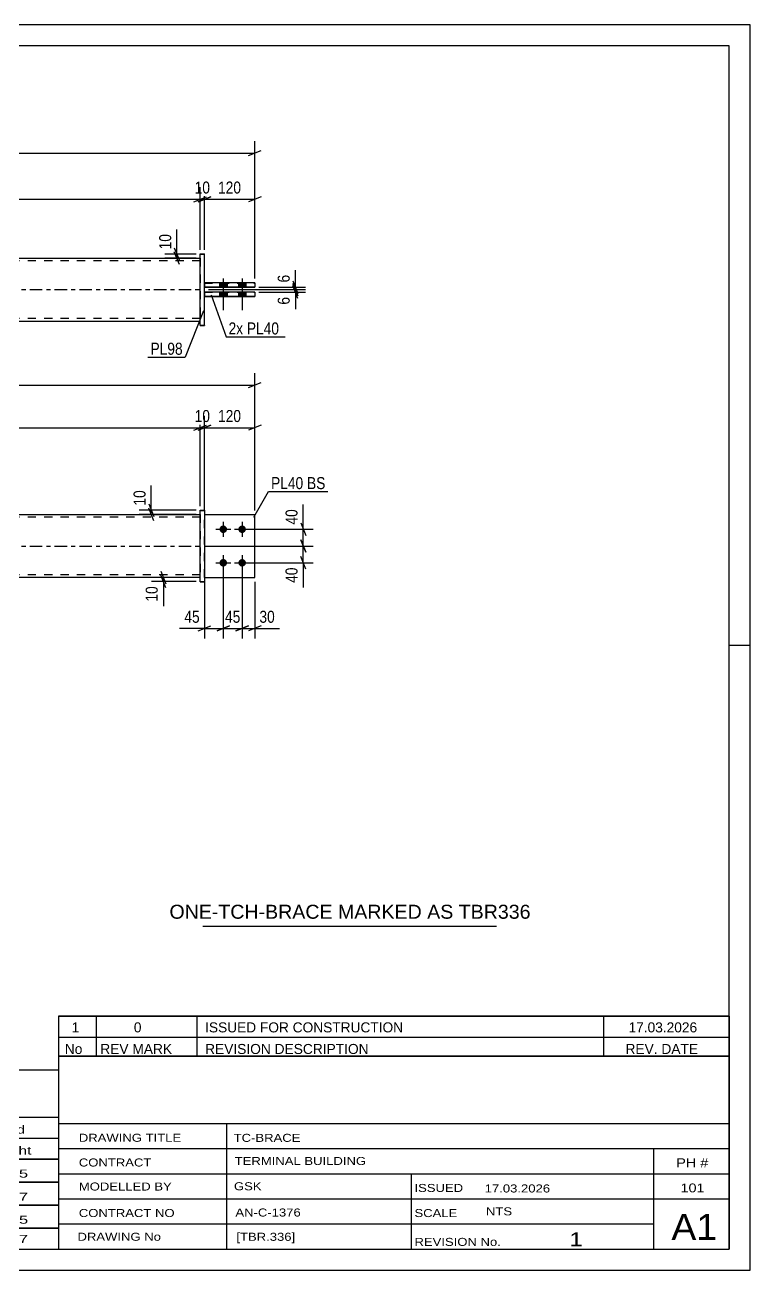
# Model space of a CAD drawing. Header units: millimetres. Extents: x 0 to 420, y 0 to 297.
# Drawn here: x 247 to 420, y 0 to 297 of the extents above; entities that cross this region are included whole.
import ezdxf

# ---------------------------------------------------------------- set-up
doc = ezdxf.new("R2010")
doc.units = ezdxf.units.MM
doc.linetypes.add('DXK_LINE_DOT2', pattern=[3.9198, 1.9599, -1.9599])
doc.linetypes.add('DXK_LINE_DOT3', pattern=[5.9187, 2.979, -0.9799, 0.9799, -0.9799])
doc.styles.add('Arial', font='ARIAL.TTF', dxfattribs={"height": 0.2})
doc.styles.add('Arial Narrow', font='ARIALN.TTF', dxfattribs={"height": 0.2})

# ---------------------------------------------------------------- blocks, each defined once
blk = doc.blocks.new('Unknown-581591134-1127')
at = {"color": 5, "linetype": 'Continuous'}
for p, q in [((420, 297), (0, 297)), ((420, 0), (420, 297)), ((415, 292), (5, 292)), ((415, 5), (415, 292)), ((420, 149), (415, 149)), ((5, 5), (415, 5)), ((0, 0), (420, 0))]:
    blk.add_line(p, q, dxfattribs=at)
blk = doc.blocks.new('Part-581591134-1367 - 1364')
at = {"color": 2, "linetype": 'Continuous'}
for p, q in [((288.84, 181.23), (289.84, 181.23)), ((288.84, 164.23), (288.84, 181.23)), ((289.84, 181.23), (289.84, 164.17)), ((288.84, 164.23), (288.84, 164.17)), ((288.84, 164.17), (288.84, 164.23)), ((288.84, 164.23), (289.84, 164.23)), ((288.84, 164.17), (289.84, 164.17))]:
    blk.add_line(p, q, dxfattribs=at)
at = {"color": 7, "linetype": 'DXK_LINE_DOT2'}
blk.add_line((288.84, 181.17), (289.84, 181.17), dxfattribs=at)
blk = doc.blocks.new('Bolt-581591134-1379 - 1364')
at = {"linetype": 'Continuous'}
for points in [[(294.34, 177.6), (294.52, 177.58), (294.7, 177.53), (294.86, 177.43), (295, 177.31), (295.12, 177.15), (295.19, 176.98), (295.23, 176.8), (295.23, 176.61), (295.19, 176.43), (295.12, 176.25), (295, 176.1), (294.86, 175.98), (294.7, 175.88), (294.52, 175.82), (294.34, 175.8), (294.15, 175.82), (293.97, 175.88), (293.81, 175.98), (293.67, 176.1), (293.56, 176.25), (293.48, 176.43), (293.44, 176.61), (293.44, 176.8), (293.48, 176.98), (293.56, 177.15), (293.67, 177.31), (293.81, 177.43), (293.97, 177.53), (294.15, 177.58)], [(298.84, 177.6), (299.02, 177.58), (299.2, 177.53), (299.36, 177.43), (299.5, 177.31), (299.62, 177.15), (299.69, 176.98), (299.73, 176.8), (299.73, 176.61), (299.69, 176.43), (299.62, 176.25), (299.5, 176.1), (299.36, 175.98), (299.2, 175.88), (299.02, 175.82), (298.84, 175.8), (298.65, 175.82), (298.47, 175.88), (298.31, 175.98), (298.17, 176.1), (298.06, 176.25), (297.98, 176.43), (297.94, 176.61), (297.94, 176.8), (297.98, 176.98), (298.06, 177.15), (298.17, 177.31), (298.31, 177.43), (298.47, 177.53), (298.65, 177.58)], [(294.34, 169.6), (294.52, 169.58), (294.7, 169.53), (294.86, 169.43), (295, 169.31), (295.12, 169.15), (295.19, 168.98), (295.23, 168.8), (295.23, 168.61), (295.19, 168.43), (295.12, 168.25), (295, 168.1), (294.86, 167.98), (294.7, 167.88), (294.52, 167.82), (294.34, 167.8), (294.15, 167.82), (293.97, 167.88), (293.81, 167.98), (293.67, 168.1), (293.56, 168.25), (293.48, 168.43), (293.44, 168.61), (293.44, 168.8), (293.48, 168.98), (293.56, 169.15), (293.67, 169.31), (293.81, 169.43), (293.97, 169.53), (294.15, 169.58)], [(298.84, 169.6), (299.02, 169.58), (299.2, 169.53), (299.36, 169.43), (299.5, 169.31), (299.62, 169.15), (299.69, 168.98), (299.73, 168.8), (299.73, 168.61), (299.69, 168.43), (299.62, 168.25), (299.5, 168.1), (299.36, 167.98), (299.2, 167.88), (299.02, 167.82), (298.84, 167.8), (298.65, 167.82), (298.47, 167.88), (298.31, 167.98), (298.17, 168.1), (298.06, 168.25), (297.98, 168.43), (297.94, 168.61), (297.94, 168.8), (297.98, 168.98), (298.06, 169.15), (298.17, 169.31), (298.31, 169.43), (298.47, 169.53), (298.65, 169.58)]]:
    blk.add_hatch(color=1, dxfattribs=at).paths.add_polyline_path(points)
at = {"color": 1, "linetype": 'Continuous'}
for p, q in [((294.34, 178.5), (294.34, 174.9)), ((298.84, 178.5), (298.84, 174.9)), ((292.54, 176.7), (296.14, 176.7)), ((297.04, 176.7), (300.64, 176.7)), ((294.34, 170.5), (294.34, 166.9)), ((298.84, 170.5), (298.84, 166.9)), ((292.54, 168.7), (296.14, 168.7)), ((297.04, 168.7), (300.64, 168.7))]:
    blk.add_line(p, q, dxfattribs=at)
blk = doc.blocks.new('Part-581591134-1440 - 1364')
at = {"linetype": 'Continuous'}
blk.add_hatch(color=2, dxfattribs=at).paths.add_polyline_path([(142.74, 180.2), (141.94, 181.6), (143.54, 181.6)])
at = {"color": 2, "linetype": 'Continuous'}
for p, q in [((142.74, 180.2), (141.94, 181.6)), ((141.94, 181.6), (143.54, 181.6)), ((143.54, 181.6), (142.74, 180.2)), ((112.74, 180.2), (200.74, 180.2)), ((200.84, 180.2), (288.84, 180.2)), ((200.74, 165.2), (112.74, 165.2)), ((288.84, 165.2), (200.84, 165.2))]:
    blk.add_line(p, q, dxfattribs=at)
at = {"color": 7, "linetype": 'DXK_LINE_DOT2'}
for p, q in [((112.74, 165.2), (112.74, 180.2)), ((200.74, 179.6), (112.74, 179.6)), ((288.84, 179.6), (200.84, 179.6)), ((288.84, 180.2), (288.84, 165.2)), ((200.74, 165.8), (112.74, 165.8)), ((288.84, 165.8), (200.84, 165.8))]:
    blk.add_line(p, q, dxfattribs=at)
at = {"color": 7, "linetype": 'DXK_LINE_DOT3'}
for p, q in [((112.74, 172.7), (200.74, 172.7)), ((200.84, 172.7), (288.84, 172.7))]:
    blk.add_line(p, q, dxfattribs=at)
at = {"color": 2, "linetype": 'Continuous'}
blk.add_circle((142.74, 181.1), 1, dxfattribs=at)
blk = doc.blocks.new('Part-581591134-1445 - 1364')
at = {"color": 2, "linetype": 'Continuous'}
for p, q in [((289.84, 180.2), (301.84, 180.2)), ((301.84, 165.2), (301.84, 180.2)), ((289.84, 165.2), (301.84, 165.2)), ((289.84, 165.2), (301.84, 165.2))]:
    blk.add_line(p, q, dxfattribs=at)
at = {"color": 7, "linetype": 'DXK_LINE_DOT2'}
for p, q in [((289.84, 180.2), (301.84, 180.2)), ((289.84, 165.2), (289.84, 180.2)), ((301.84, 180.2), (301.84, 180.2)), ((289.84, 165.2), (289.84, 165.2))]:
    blk.add_line(p, q, dxfattribs=at)
blk = doc.blocks.new('Part-581591134-1450 - 1364')
at = {"color": 7, "linetype": 'DXK_LINE_DOT2'}
for p, q in [((289.84, 165.19), (289.84, 180.2)), ((289.84, 180.2), (301.84, 180.2)), ((289.84, 180.19), (301.84, 180.19)), ((301.84, 180.2), (301.84, 180.19)), ((301.84, 165.2), (301.84, 180.2)), ((289.84, 165.2), (289.84, 165.19))]:
    blk.add_line(p, q, dxfattribs=at)
at = {"color": 2, "linetype": 'Continuous'}
for p, q in [((289.84, 165.2), (301.84, 165.2)), ((289.84, 165.19), (301.84, 165.19)), ((301.84, 165.2), (301.84, 165.2)), ((301.84, 165.2), (301.84, 165.19)), ((301.84, 165.19), (301.84, 165.2))]:
    blk.add_line(p, q, dxfattribs=at)
blk = doc.blocks.new('Part-581591134-1778 - 1767')
at = {"color": 2, "linetype": 'Continuous'}
for p, q in [((301.84, 233.29), (289.84, 233.29)), ((289.84, 232.29), (301.84, 232.29)), ((289.84, 232.23), (301.84, 232.23)), ((301.84, 233.29), (301.84, 232.23))]:
    blk.add_line(p, q, dxfattribs=at)
at = {"color": 7, "linetype": 'DXK_LINE_DOT2'}
for p, q in [((289.84, 233.29), (289.84, 232.23)), ((289.84, 233.23), (301.84, 233.23))]:
    blk.add_line(p, q, dxfattribs=at)
blk = doc.blocks.new('Part-581591134-1773 - 1767')
at = {"linetype": 'Continuous'}
blk.add_hatch(color=2, dxfattribs=at).paths.add_polyline_path([(142.74, 233.86), (141.94, 235.26), (143.54, 235.26)])
at = {"color": 2, "linetype": 'Continuous'}
for p, q in [((112.74, 241.36), (200.74, 241.36)), ((200.84, 241.36), (288.84, 241.36)), ((142.74, 233.86), (141.94, 235.26)), ((141.94, 235.26), (143.54, 235.26)), ((143.54, 235.26), (142.74, 233.86)), ((112.74, 226.36), (200.74, 226.36)), ((200.84, 226.36), (288.84, 226.36))]:
    blk.add_line(p, q, dxfattribs=at)
at = {"color": 7, "linetype": 'DXK_LINE_DOT2'}
for p, q in [((112.74, 241.36), (112.74, 226.36)), ((200.74, 240.76), (112.74, 240.76)), ((288.84, 240.76), (200.84, 240.76)), ((288.84, 241.36), (288.84, 226.36)), ((200.74, 226.96), (112.74, 226.96)), ((288.84, 226.96), (200.84, 226.96))]:
    blk.add_line(p, q, dxfattribs=at)
at = {"color": 7, "linetype": 'DXK_LINE_DOT3'}
for p, q in [((112.74, 233.86), (200.74, 233.86)), ((200.84, 233.86), (288.84, 233.86))]:
    blk.add_line(p, q, dxfattribs=at)
at = {"color": 2, "linetype": 'Continuous'}
blk.add_circle((142.74, 234.76), 1, dxfattribs=at)
blk = doc.blocks.new('Part-581591134-1783 - 1767')
at = {"color": 2, "linetype": 'Continuous'}
for p, q in [((301.84, 235.49), (289.84, 235.49)), ((301.84, 235.49), (301.84, 234.43)), ((289.84, 234.49), (301.84, 234.49)), ((289.84, 234.43), (301.84, 234.43))]:
    blk.add_line(p, q, dxfattribs=at)
at = {"color": 7, "linetype": 'DXK_LINE_DOT2'}
for p, q in [((289.84, 235.49), (289.84, 234.43)), ((289.84, 235.43), (301.84, 235.43))]:
    blk.add_line(p, q, dxfattribs=at)
blk = doc.blocks.new('Part-581591134-1788 - 1767')
at = {"color": 2, "linetype": 'Continuous'}
for p, q in [((288.84, 225.39), (288.84, 242.39)), ((288.84, 242.39), (289.84, 242.39)), ((289.84, 225.39), (289.84, 242.39)), ((288.84, 225.39), (289.84, 225.39)), ((288.84, 225.39), (288.84, 225.33)), ((288.84, 225.33), (288.84, 225.39)), ((288.84, 225.33), (289.84, 225.33)), ((289.84, 225.33), (289.84, 225.39)), ((289.84, 225.39), (289.84, 225.33))]:
    blk.add_line(p, q, dxfattribs=at)
at = {"color": 7, "linetype": 'DXK_LINE_DOT2'}
for q in [(288.84, 242.39), (289.84, 242.33)]:
    blk.add_line((288.84, 242.33), q, dxfattribs=at)
blk = doc.blocks.new('Bolt-581591134-1800 - 1767')
at = {"linetype": 'Continuous'}
for points in [[(295.24, 235.48), (293.44, 235.48), (293.44, 234.48), (295.24, 234.48)], [(295.24, 235.45), (293.44, 235.45), (293.44, 234.45), (295.24, 234.45)], [(299.74, 235.48), (297.94, 235.48), (297.94, 234.48), (299.74, 234.48)], [(299.74, 235.45), (297.94, 235.45), (297.94, 234.45), (299.74, 234.45)], [(295.24, 233.28), (293.44, 233.28), (293.44, 232.28), (295.24, 232.28)], [(295.24, 233.25), (293.44, 233.25), (293.44, 232.25), (295.24, 232.25)], [(299.74, 233.28), (297.94, 233.28), (297.94, 232.28), (299.74, 232.28)], [(299.74, 233.25), (297.94, 233.25), (297.94, 232.25), (299.74, 232.25)]]:
    blk.add_hatch(color=1, dxfattribs=at).paths.add_polyline_path(points)
at = {"color": 1, "linetype": 'Continuous'}
for p, q in [((293.44, 235.48), (293.44, 234.48)), ((293.44, 235.45), (293.44, 234.45)), ((294.34, 236.48), (294.34, 228.98)), ((294.34, 236.45), (294.34, 228.95)), ((295.24, 235.48), (295.24, 234.48)), ((295.24, 235.45), (295.24, 234.45)), ((297.94, 235.48), (297.94, 234.48)), ((297.94, 235.45), (297.94, 234.45)), ((298.84, 236.48), (298.84, 228.98)), ((298.84, 236.45), (298.84, 228.95)), ((299.74, 235.48), (299.74, 234.48)), ((299.74, 235.45), (299.74, 234.45)), ((293.44, 233.28), (293.44, 232.28)), ((293.44, 233.25), (293.44, 232.25)), ((295.24, 233.28), (295.24, 232.28)), ((295.24, 233.25), (295.24, 232.25)), ((297.94, 233.28), (297.94, 232.28)), ((297.94, 233.25), (297.94, 232.25)), ((299.74, 233.28), (299.74, 232.28)), ((299.74, 233.25), (299.74, 232.25))]:
    blk.add_line(p, q, dxfattribs=at)
blk = doc.blocks.new('StraightDimension-581591134-1665 - 1364')
at = {"color": 7, "linetype": 'Continuous'}
for p, q in [((294.34, 167.7), (294.34, 150.65)), ((298.84, 167.7), (298.84, 150.65)), ((292.84, 152.45), (295.84, 153.65)), ((294.34, 153.05), (298.84, 153.05)), ((300.34, 153.65), (297.34, 152.45))]:
    blk.add_line(p, q, dxfattribs=at)
at = {"color": 0}
blk.add_wipeout([(299.01, 153.8), (299.01, 158), (294.16, 158), (294.16, 153.8)], dxfattribs=at)
at = {"color": 3, "style": 'Arial Narrow'}
blk.add_text('45', height=2.863, dxfattribs=at).set_placement((294.76, 154.4))
blk = doc.blocks.new('StraightDimension-581591134-1703 - 1364')
at = {"color": 7, "linetype": 'Continuous'}
for p, q in [((299.84, 176.7), (315.8, 176.7)), ((312.8, 178.2), (314, 175.2)), ((313.4, 172.7), (313.4, 176.7)), ((289.84, 172.7), (315.8, 172.7)), ((314, 171.2), (312.8, 174.2))]:
    blk.add_line(p, q, dxfattribs=at)
at = {"color": 0}
blk.add_wipeout([(312.65, 182.08), (308.45, 182.08), (308.45, 177.22), (312.65, 177.22)], dxfattribs=at)
at = {"color": 7, "linetype": 'Continuous'}
blk.add_line((313.4, 176.7), (313.4, 182.6), dxfattribs=at)
blk.add_line((313.4, 176.7), (313.4, 182.6), dxfattribs=at)
at = {"color": 3, "style": 'Arial Narrow'}
blk.add_text('40', height=2.863, rotation=90.0002, dxfattribs=at).set_placement((312.05, 177.82))
blk = doc.blocks.new('StraightDimension-581591134-1649 - 1364')
at = {"color": 7, "linetype": 'Continuous'}
for p, q in [((294.34, 167.7), (294.34, 150.65)), ((289.84, 164.2), (289.84, 150.65)), ((288.34, 152.45), (291.34, 153.65)), ((289.84, 153.05), (294.34, 153.05)), ((295.84, 153.65), (292.84, 152.45))]:
    blk.add_line(p, q, dxfattribs=at)
at = {"color": 0}
blk.add_wipeout([(289.31, 153.8), (289.31, 158), (284.45, 158), (284.45, 153.8)], dxfattribs=at)
at = {"color": 7, "linetype": 'Continuous'}
blk.add_line((289.84, 153.05), (283.93, 153.05), dxfattribs=at)
blk.add_line((289.84, 153.05), (283.93, 153.05), dxfattribs=at)
at = {"color": 3, "style": 'Arial Narrow'}
blk.add_text('45', height=2.863, dxfattribs=at).set_placement((285.05, 154.4))
blk = doc.blocks.new('StraightDimension-581591134-1730 - 1364')
at = {"color": 7, "linetype": 'Continuous'}
for p, q in [((287.84, 181.23), (274.3, 181.23)), ((276.55, 182.73), (277.75, 179.73)), ((277.75, 178.7), (276.55, 181.7)), ((277.15, 180.2), (277.15, 181.23)), ((287.84, 180.2), (274.3, 180.2))]:
    blk.add_line(p, q, dxfattribs=at)
at = {"color": 0}
blk.add_wipeout([(276.4, 186.61), (272.2, 186.61), (272.2, 181.75), (276.4, 181.75)], dxfattribs=at)
at = {"color": 7, "linetype": 'Continuous'}
blk.add_line((277.15, 181.23), (277.15, 187.14), dxfattribs=at)
blk.add_line((277.15, 181.23), (277.15, 187.14), dxfattribs=at)
at = {"color": 3, "style": 'Arial Narrow'}
blk.add_text('10', height=2.863, rotation=90.0002, dxfattribs=at).set_placement((275.8, 182.35))
blk = doc.blocks.new('StraightDimension-581591134-1496 - 1364')
at = {"color": 7, "linetype": 'Continuous'}
for p, q in [((112.74, 182.23), (112.74, 203.78)), ((288.84, 182.23), (288.84, 203.78)), ((114.24, 201.53), (111.24, 200.33)), ((112.74, 200.93), (288.84, 200.93)), ((287.34, 200.33), (290.34, 201.53))]:
    blk.add_line(p, q, dxfattribs=at)
at = {"color": 0}
blk.add_wipeout([(205.04, 201.68), (205.04, 205.88), (196.53, 205.88), (196.53, 201.68)], dxfattribs=at)
at = {"color": 3, "style": 'Arial Narrow'}
blk.add_text('2783', height=2.863, dxfattribs=at).set_placement((197.13, 202.28))
blk = doc.blocks.new('StraightDimension-581591134-1505 - 1364')
at = {"color": 7, "linetype": 'Continuous'}
for p, q in [((288.84, 182.23), (288.84, 203.78)), ((289.84, 181.2), (289.84, 203.78)), ((287.34, 200.33), (290.34, 201.53)), ((291.34, 201.53), (288.34, 200.33)), ((288.84, 200.93), (289.84, 200.93))]:
    blk.add_line(p, q, dxfattribs=at)
at = {"color": 0}
blk.add_wipeout([(291.76, 201.68), (291.76, 205.88), (286.91, 205.88), (286.91, 201.68)], dxfattribs=at)
at = {"color": 3, "style": 'Arial Narrow'}
blk.add_text('10', height=2.863, dxfattribs=at).set_placement((287.51, 202.28))
blk = doc.blocks.new('StraightDimension-581591134-1523 - 1364')
at = {"color": 7, "linetype": 'Continuous'}
for p, q in [((289.84, 181.2), (289.84, 203.78)), ((301.84, 181.2), (301.84, 203.78)), ((288.34, 200.33), (291.34, 201.53)), ((289.84, 200.93), (301.84, 200.93)), ((303.34, 201.53), (300.34, 200.33))]:
    blk.add_line(p, q, dxfattribs=at)
at = {"color": 0}
blk.add_wipeout([(299.18, 201.68), (299.18, 205.88), (292.49, 205.88), (292.49, 201.68)], dxfattribs=at)
at = {"color": 3, "style": 'Arial Narrow'}
blk.add_text('120', height=2.863, dxfattribs=at).set_placement((293.09, 202.28))
blk = doc.blocks.new('StraightDimension-581591134-1546 - 1364')
at = {"color": 7, "linetype": 'Continuous'}
for p, q in [((99.74, 181.19), (99.74, 213.94)), ((301.84, 181.2), (301.84, 213.94)), ((101.24, 211.69), (98.24, 210.49)), ((99.74, 211.09), (301.84, 211.09)), ((300.34, 210.49), (303.34, 211.69))]:
    blk.add_line(p, q, dxfattribs=at)
at = {"color": 0}
blk.add_wipeout([(205.04, 211.84), (205.04, 216.04), (196.53, 216.04), (196.53, 211.84)], dxfattribs=at)
at = {"color": 3, "style": 'Arial Narrow'}
blk.add_text('3043', height=2.863, dxfattribs=at).set_placement((197.13, 212.44))
blk = doc.blocks.new('StraightDimension-581591134-1640 - 1364')
at = {"color": 7, "linetype": 'Continuous'}
for p, q in [((279.44, 166.7), (280.64, 163.7)), ((287.84, 165.2), (277.19, 165.2)), ((287.84, 164.23), (277.19, 164.23)), ((280.64, 162.73), (279.44, 165.73)), ((280.04, 164.23), (280.04, 165.2))]:
    blk.add_line(p, q, dxfattribs=at)
at = {"color": 0}
blk.add_wipeout([(279.29, 163.7), (275.09, 163.7), (275.09, 158.85), (279.29, 158.85)], dxfattribs=at)
at = {"color": 7, "linetype": 'Continuous'}
blk.add_line((280.04, 164.23), (280.04, 158.32), dxfattribs=at)
blk.add_line((280.04, 164.23), (280.04, 158.32), dxfattribs=at)
at = {"color": 3, "style": 'Arial Narrow'}
blk.add_text('10', height=2.863, rotation=90.0002, dxfattribs=at).set_placement((278.69, 159.45))
blk = doc.blocks.new('StraightDimension-581591134-1675 - 1364')
at = {"color": 7, "linetype": 'Continuous'}
for p, q in [((298.84, 167.7), (298.84, 150.65)), ((301.84, 164.2), (301.84, 150.65)), ((297.34, 152.45), (300.34, 153.65)), ((298.84, 153.05), (301.84, 153.05)), ((303.34, 153.65), (300.34, 152.45))]:
    blk.add_line(p, q, dxfattribs=at)
at = {"color": 0}
blk.add_wipeout([(307.22, 153.8), (307.22, 158), (302.36, 158), (302.36, 153.8)], dxfattribs=at)
at = {"color": 7, "linetype": 'Continuous'}
blk.add_line((301.84, 153.05), (307.74, 153.05), dxfattribs=at)
blk.add_line((301.84, 153.05), (307.74, 153.05), dxfattribs=at)
at = {"color": 3, "style": 'Arial Narrow'}
blk.add_text('30', height=2.863, dxfattribs=at).set_placement((302.96, 154.4))
blk = doc.blocks.new('StraightDimension-581591134-1716 - 1364')
at = {"color": 7, "linetype": 'Continuous'}
for p, q in [((289.84, 172.7), (315.8, 172.7)), ((312.8, 174.2), (314, 171.2)), ((313.4, 168.7), (313.4, 172.7)), ((314, 167.2), (312.8, 170.2)), ((299.84, 168.7), (315.8, 168.7))]:
    blk.add_line(p, q, dxfattribs=at)
at = {"color": 0}
blk.add_wipeout([(312.65, 168.17), (308.45, 168.17), (308.45, 163.32), (312.65, 163.32)], dxfattribs=at)
at = {"color": 7, "linetype": 'Continuous'}
blk.add_line((313.4, 168.7), (313.4, 162.79), dxfattribs=at)
blk.add_line((313.4, 168.7), (313.4, 162.79), dxfattribs=at)
at = {"color": 3, "style": 'Arial Narrow'}
blk.add_text('40', height=2.863, rotation=90.0002, dxfattribs=at).set_placement((312.05, 163.92))
blk = doc.blocks.new('StraightDimension-581591134-1890 - 1767')
at = {"color": 7, "linetype": 'Continuous'}
for p, q in [((288.34, 254.83), (291.34, 256.03)), ((289.84, 243.33), (289.84, 258.28)), ((289.84, 255.43), (301.84, 255.43)), ((303.34, 256.03), (300.34, 254.83)), ((301.84, 236.49), (301.84, 258.28))]:
    blk.add_line(p, q, dxfattribs=at)
at = {"color": 0}
blk.add_wipeout([(299.18, 256.18), (299.18, 260.38), (292.49, 260.38), (292.49, 256.18)], dxfattribs=at)
at = {"color": 3, "style": 'Arial Narrow'}
blk.add_text('120', height=2.863, dxfattribs=at).set_placement((293.09, 256.78))
blk = doc.blocks.new('StraightDimension-581591134-1805 - 1767')
at = {"color": 7, "linetype": 'Continuous'}
for p, q in [((282.66, 243.83), (283.86, 240.83)), ((287.84, 242.33), (280.41, 242.33)), ((287.84, 241.36), (280.41, 241.36)), ((283.86, 239.86), (282.66, 242.86)), ((283.26, 241.36), (283.26, 242.33))]:
    blk.add_line(p, q, dxfattribs=at)
at = {"color": 0}
blk.add_wipeout([(282.51, 247.71), (278.31, 247.71), (278.31, 242.86), (282.51, 242.86)], dxfattribs=at)
at = {"color": 7, "linetype": 'Continuous'}
blk.add_line((283.26, 242.33), (283.26, 248.24), dxfattribs=at)
blk.add_line((283.26, 242.33), (283.26, 248.24), dxfattribs=at)
at = {"color": 3, "style": 'Arial Narrow'}
blk.add_text('10', height=2.863, rotation=90.0002, dxfattribs=at).set_placement((281.91, 243.46))
blk = doc.blocks.new('StraightDimension-581591134-1816 - 1767')
at = {"color": 7, "linetype": 'Continuous'}
for p, q in [((310.93, 235.93), (312.13, 232.93)), ((312.13, 232.36), (310.93, 235.36)), ((290.84, 233.86), (313.93, 233.86)), ((302.84, 234.43), (313.93, 234.43)), ((311.53, 233.86), (311.53, 234.43))]:
    blk.add_line(p, q, dxfattribs=at)
at = {"color": 0}
blk.add_wipeout([(310.78, 237.99), (306.58, 237.99), (306.58, 234.96), (310.78, 234.96)], dxfattribs=at)
at = {"color": 7, "linetype": 'Continuous'}
blk.add_line((311.53, 234.43), (311.53, 238.51), dxfattribs=at)
blk.add_line((311.53, 234.43), (311.53, 238.51), dxfattribs=at)
at = {"color": 3, "style": 'Arial Narrow'}
blk.add_text('6', height=2.86, rotation=90.0002, dxfattribs=at).set_placement((310.18, 235.56))
blk = doc.blocks.new('StraightDimension-581591134-1825 - 1767')
at = {"color": 7, "linetype": 'Continuous'}
for p, q in [((310.93, 235.36), (312.13, 232.36)), ((312.13, 231.73), (310.93, 234.73)), ((290.84, 233.86), (313.93, 233.86)), ((302.84, 233.23), (313.93, 233.23)), ((311.53, 233.23), (311.53, 233.86))]:
    blk.add_line(p, q, dxfattribs=at)
at = {"color": 0}
blk.add_wipeout([(310.78, 232.71), (306.58, 232.71), (306.58, 229.68), (310.78, 229.68)], dxfattribs=at)
at = {"color": 7, "linetype": 'Continuous'}
blk.add_line((311.53, 233.23), (311.53, 229.16), dxfattribs=at)
blk.add_line((311.53, 233.23), (311.53, 229.16), dxfattribs=at)
at = {"color": 3, "style": 'Arial Narrow'}
blk.add_text('6', height=2.86, rotation=90.0002, dxfattribs=at).set_placement((310.18, 230.28))
blk = doc.blocks.new('StraightDimension-581591134-1900 - 1767')
at = {"color": 7, "linetype": 'Continuous'}
for p, q in [((287.34, 254.83), (290.34, 256.03)), ((291.34, 256.03), (288.34, 254.83)), ((288.84, 243.33), (288.84, 258.28)), ((288.84, 255.43), (289.84, 255.43)), ((289.84, 243.33), (289.84, 258.28))]:
    blk.add_line(p, q, dxfattribs=at)
at = {"color": 0}
blk.add_wipeout([(291.76, 256.18), (291.76, 260.38), (286.91, 260.38), (286.91, 256.18)], dxfattribs=at)
at = {"color": 3, "style": 'Arial Narrow'}
blk.add_text('10', height=2.863, dxfattribs=at).set_placement((287.51, 256.78))
blk = doc.blocks.new('StraightDimension-581591134-1910 - 1767')
at = {"color": 7, "linetype": 'Continuous'}
for p, q in [((114.24, 256.03), (111.24, 254.83)), ((112.74, 243.39), (112.74, 258.28)), ((112.74, 255.43), (288.84, 255.43)), ((287.34, 254.83), (290.34, 256.03)), ((288.84, 243.33), (288.84, 258.28))]:
    blk.add_line(p, q, dxfattribs=at)
at = {"color": 0}
blk.add_wipeout([(205.04, 256.18), (205.04, 260.38), (196.53, 260.38), (196.53, 256.18)], dxfattribs=at)
at = {"color": 3, "style": 'Arial Narrow'}
blk.add_text('2783', height=2.863, dxfattribs=at).set_placement((197.13, 256.78))
blk = doc.blocks.new('StraightDimension-581591134-1941 - 1767')
at = {"color": 7, "linetype": 'Continuous'}
for p, q in [((99.74, 236.43), (99.74, 269.28)), ((301.84, 236.49), (301.84, 269.28)), ((101.24, 267.03), (98.24, 265.83)), ((99.74, 266.43), (301.84, 266.43)), ((300.34, 265.83), (303.34, 267.03))]:
    blk.add_line(p, q, dxfattribs=at)
at = {"color": 0}
blk.add_wipeout([(205.04, 267.18), (205.04, 271.38), (196.53, 271.38), (196.53, 267.18)], dxfattribs=at)
at = {"color": 3, "style": 'Arial Narrow'}
blk.add_text('3043', height=2.863, dxfattribs=at).set_placement((197.13, 267.78))
blk = doc.blocks.new('Unknown-581591134-3194')
at = {"color": 7, "linetype": 'Continuous'}
for p, q in [((255, 51.05), (255, 5)), ((255, 51.05), (415, 51.05)), ((415, 51), (415, 5)), ((255, 35), (415, 35)), ((295.14, 35), (295.14, 5)), ((255, 29), (415, 29)), ((397, 5.05), (397, 29.05)), ((255, 23), (415, 23)), ((339.14, 23), (339.14, 5)), ((255, 17), (415, 17)), ((255, 11), (397, 11)), ((255, 5), (415, 5))]:
    blk.add_line(p, q, dxfattribs=at)
at = {"color": 7, "style": 'Arial Narrow'}
for s, height, width, p in [('DRAWING TITLE', 1.9089, 1.425378, (259.88, 30.61)), ('TC-BRACE', 1.909, 1.425378, (296.81, 30.59)), ('TERMINAL BUILDING', 1.9089, 1.425378, (297.06, 25.07)), ('CONTRACT', 1.909, 1.425378, (259.88, 24.71)), ('MODELLED BY', 1.9089, 1.425378, (259.88, 18.98)), ('GSK', 1.909, 1.425378, (296.88, 19.04)), ('ISSUED', 1.909, 1.425378, (339.94, 18.64)), ('17.03.2026', 1.909, 1.425378, (356.69, 18.52)), ('CONTRACT NO', 1.9089, 1.425378, (259.88, 12.66)), ('AN-C-1376', 1.909, 1.425378, (297.23, 12.78)), ('SCALE', 1.909, 1.425378, (339.94, 12.65)), ('A1', 6.204, 1.25, (401.24, 7.2)), ('DRAWING No', 1.909, 1.425378, (259.56, 7)), ('[TBR.336]', 1.909, 1.425378, (297.46, 6.99)), ('1', 3.34, 1.5, (376.91, 5.68)), ('REVISION No.', 1.9089, 1.425378, (339.94, 5.77))]:
    blk.add_text(s, height=height, dxfattribs=dict(at, width=width)).set_placement(p)
at = {"color": 7, "linetype": 'Continuous', "style": 'Arial Narrow'}
for s, height, width, p in [('PH #', 2.1, 1.42538, (402.4, 24.55)), ('101', 2.1, 1.42538, (403.41, 18.55)), ('NTS', 1.909, 1.425378, (357, 13.05))]:
    blk.add_text(s, height=height, dxfattribs=dict(at, width=width)).set_placement(p)
blk = doc.blocks.new('Unknown-581591134-3195')
at = {"color": 7, "linetype": 'Continuous'}
for p, q in [((255, 60.55), (415, 60.55)), ((415, 60.55), (255, 60.55)), ((255, 60.55), (255, 55.55)), ((264, 60.55), (264, 55.55)), ((288, 60.55), (288, 55.55)), ((385, 60.55), (385, 55.55)), ((415, 60.55), (415, 55.55)), ((255, 55.55), (415, 55.55)), ((255, 55.55), (255, 51.05)), ((255, 55.55), (415, 55.55)), ((264, 55.55), (264, 51.05)), ((288, 55.55), (288, 51.05)), ((385, 55.55), (385, 51.05)), ((415, 55.55), (415, 51.05)), ((415, 51.05), (255, 51.05))]:
    blk.add_line(p, q, dxfattribs=at)
at = {"color": 7, "linetype": 'Continuous', "style": 'Arial Narrow'}
for s, height, width, p in [('1', 2.39, 1.196471, (258.16, 56.7)), ('0', 2.39, 1.196471, (273, 56.7)), ('ISSUED FOR CONSTRUCTION', 2.3861, 1.196471, (290, 56.7)), ('17.03.2026', 2.386, 1.196471, (391, 56.7)), ('No', 2.386, 1.2, (256.54, 51.55)), ('REV MARK', 2.386, 1.2, (265, 51.55)), ('REVISION DESCRIPTION', 2.3861, 1.2, (290, 51.55)), ('REV. DATE', 2.386, 1.2, (390.28, 51.55))]:
    blk.add_text(s, height=height, dxfattribs=dict(at, width=width)).set_placement(p)
blk = doc.blocks.new('Unknown-581591134-3196')
at = {"color": 7, "linetype": 'Continuous'}
for p, q in [((95, 47.75), (255, 47.75)), ((95, 36.5), (95, 47.75)), ((255, 47.75), (255, 36.5)), ((95, 36.5), (255, 36.5)), ((95, 36.5), (95, 31.5)), ((255, 36.5), (255, 31.5)), ((95, 31.5), (255, 31.5)), ((95, 31.5), (95, 26.5)), ((119, 31.5), (119, 26.5)), ((154.5, 31.5), (154.5, 26.5)), ((180.5, 31.5), (180.5, 26.5)), ((193.5, 31.5), (193.5, 26.5)), ((211, 31.5), (211, 26.5)), ((233, 31.5), (233, 26.5)), ((255, 31.5), (255, 26.5)), ((95, 26.5), (255, 26.5)), ((95, 26.45), (95, 21.05)), ((95, 26.45), (255, 26.45)), ((119, 26.5), (119, 21)), ((154.5, 26.5), (154.5, 21)), ((180.5, 26.5), (180.5, 21)), ((193.5, 26.5), (193.5, 21)), ((211, 26.5), (211, 21)), ((233, 26.5), (233, 21)), ((255, 26.45), (255, 21.05)), ((95, 21.05), (255, 21.05)), ((95, 20.95), (95, 15.55)), ((95, 20.95), (255, 20.95)), ((119, 21), (119, 15.5)), ((154.5, 21), (154.5, 15.5)), ((180.5, 21), (180.5, 15.5)), ((193.5, 21), (193.5, 15.5)), ((211, 21), (211, 15.5)), ((233, 21), (233, 15.5)), ((255, 20.95), (255, 15.55)), ((95, 15.55), (255, 15.55)), ((95, 15.45), (95, 10.05)), ((95, 15.45), (255, 15.45)), ((119, 15.5), (119, 10)), ((154.5, 15.5), (154.5, 10)), ((180.5, 15.5), (180.5, 10)), ((193.5, 15.5), (193.5, 10)), ((211, 15.5), (211, 10)), ((233, 15.5), (233, 10)), ((255, 15.45), (255, 10.05)), ((95, 10.05), (255, 10.05)), ((95, 10), (255, 10)), ((95, 10), (95, 5)), ((211, 10), (211, 5)), ((233, 10), (233, 5)), ((255, 10), (255, 5)), ((95, 5), (255, 5))]:
    blk.add_line(p, q, dxfattribs=at)
at = {"color": 7, "style": 'Arial Narrow'}
for s, height, width, p in [('GENERAL NOTES & WELD DETAILS :', 2.8633, 1.4, (96.15, 40.06)), ('REFER TYP DRAWING TYP-01', 1.9089, 1.6, (179.7, 40.16)), ("MATERIAL LIST FOR ASSEMBLY MK'D", 1.9089, 1.6, (96.15, 32.56)), ('TBR336', 1.909, 1.794707, (187.59, 32.47)), ('1', 1.91, 1.794707, (217.08, 32.56)), ('No. Required', 1.9089, 1.6, (226.41, 32.56)), ('Mark', 1.909, 1.7, (96.34, 27.5)), ('Profile', 1.909, 1.7, (129.41, 27.5)), ('Material', 1.909, 1.7, (159.54, 27.56)), ('No.', 1.909, 1.7, (184.5, 27.56)), ('Length', 1.909, 1.7, (195, 27.56)), ('Area', 1.909, 1.7, (217.5, 27.56)), ('Weight', 1.909, 1.7, (237, 27.56))]:
    blk.add_text(s, height=height, dxfattribs=dict(at, width=width)).set_placement(p)
at = {"color": 7, "linetype": 'Continuous', "style": 'Arial Narrow'}
for s, height, width, p in [('TBR336', 1.909, 1.794707, (96.5, 22.06)), ('SHS150*6', 1.909, 1.794707, (121, 22.06)), ('E350', 1.909, 1.794707, (160.74, 22.06)), ('1', 1.91, 1.794707, (184.86, 22.06)), ('2783', 1.909, 1.794707, (197.58, 22.06)), ('1.7', 1.909, 1.794707, (221.32, 22.06)), ('75.5', 1.909, 1.794707, (240.14, 22.06)), ('PL40', 1.909, 1.794707, (96.5, 16.56)), ('PL10*120', 1.909, 1.794707, (121, 16.56)), ('E350', 1.909, 1.794707, (160.74, 16.56)), ('4', 1.91, 1.794707, (184.86, 16.56)), ('150', 1.909, 1.794707, (199.77, 16.56)), ('0.0', 1.909, 1.794707, (221.32, 16.56)), ('5.7', 1.909, 1.794707, (242.33, 16.56)), ('PL98', 1.909, 1.794707, (96.5, 11.06)), ('PL10*170', 1.909, 1.794707, (121, 11.06)), ('E350', 1.909, 1.794707, (160.74, 11.06)), ('2', 1.91, 1.794707, (184.86, 11.06)), ('170', 1.909, 1.794707, (199.77, 11.06)), ('0.1', 1.909, 1.794707, (221.32, 11.06)), ('4.5', 1.909, 1.794707, (242.33, 11.06)), ('Total', 1.909, 1.7, (197.33, 6.5)), ('2.0', 1.909, 1.794707, (220.83, 6.5)), ('85.7', 1.909, 1.794707, (240.14, 6.5))]:
    blk.add_text(s, height=height, dxfattribs=dict(at, width=width)).set_placement(p)
blk = doc.blocks.new('Unknown-581591134-3197')
at = {"color": 7, "linetype": 'Continuous'}
blk.add_line((289.5, 82.05), (359.5, 82.05), dxfattribs=at)
at = {"color": 7, "style": 'Arial'}
blk.add_text('ONE-TCH-BRACE MARKED AS TBR336', height=3.3428, dxfattribs=at).set_placement((281.49, 83.8))
blk = doc.blocks.new('MarkSet-581591134-1752 - 1364')
at = {"color": 0}
blk.add_wipeout([(313.41, 186.28), (313.41, 189.28), (305.74, 189.28), (305.74, 186.28)], dxfattribs=at)
blk.add_wipeout([(313.41, 186.28), (313.41, 189.28), (305.74, 189.28), (305.74, 186.28)], dxfattribs=at)
at = {"color": 30, "linetype": 'Continuous'}
blk.add_line((301.64, 179.62), (305.14, 185.68), dxfattribs=at)
at = {"color": 0}
blk.add_wipeout([(318.7, 186.28), (318.7, 189.28), (314.31, 189.28), (314.31, 186.28)], dxfattribs=at)
blk.add_wipeout([(318.7, 186.28), (318.7, 189.28), (314.31, 189.28), (314.31, 186.28)], dxfattribs=at)
at = {"color": 30, "linetype": 'Continuous'}
blk.add_line((305.14, 185.68), (319.3, 185.68), dxfattribs=at)
at = {"color": 3, "style": 'Arial Narrow'}
for s, p in [('PL40', (305.74, 186.28)), ('BS', (314.31, 186.28))]:
    blk.add_text(s, height=2.863, dxfattribs=at).set_placement(p)
blk = doc.blocks.new('Mark-581591134-1784 - 1767')
at = {"color": 0}
blk.add_wipeout([(284.65, 218.33), (284.65, 221.33), (276.98, 221.33), (276.98, 218.33)], dxfattribs=at)
blk.add_wipeout([(284.65, 218.33), (284.65, 221.33), (276.98, 221.33), (276.98, 218.33)], dxfattribs=at)
at = {"color": 30, "linetype": 'Continuous'}
for p in [(289.61, 228.77), (276.38, 217.73)]:
    blk.add_line(p, (285.25, 217.73), dxfattribs=at)
at = {"color": 3, "style": 'Arial Narrow'}
blk.add_text('PL98', height=2.863, dxfattribs=at).set_placement((276.98, 218.33))
blk = doc.blocks.new('MarkSet-581591134-1973 - 1767')
at = {"color": 0}
blk.add_wipeout([(299.06, 223.17), (299.06, 226.17), (295.59, 226.17), (295.59, 223.17)], dxfattribs=at)
blk.add_wipeout([(299.06, 223.17), (299.06, 226.17), (295.59, 226.17), (295.59, 223.17)], dxfattribs=at)
at = {"color": 30, "linetype": 'Continuous'}
blk.add_line((291.45, 232.6), (294.99, 222.57), dxfattribs=at)
at = {"color": 0}
blk.add_wipeout([(307.63, 223.17), (307.63, 226.17), (299.96, 226.17), (299.96, 223.17)], dxfattribs=at)
blk.add_wipeout([(307.63, 223.17), (307.63, 226.17), (299.96, 226.17), (299.96, 223.17)], dxfattribs=at)
at = {"color": 30, "linetype": 'Continuous'}
blk.add_line((294.99, 222.57), (309.13, 222.57), dxfattribs=at)
at = {"color": 3, "style": 'Arial Narrow'}
for s, p in [('2x', (295.59, 223.17)), ('PL40', (299.96, 223.17))]:
    blk.add_text(s, height=2.863, dxfattribs=at).set_placement(p)

msp = doc.modelspace()

# ---------------------------------------------------------------- block references
for name in ['Unknown-581591134-1127', 'Part-581591134-1773 - 1767', 'Part-581591134-1788 - 1767', 'Part-581591134-1783 - 1767', 'Bolt-581591134-1800 - 1767', 'Part-581591134-1778 - 1767', 'Part-581591134-1440 - 1364', 'Part-581591134-1367 - 1364', 'Part-581591134-1445 - 1364', 'Part-581591134-1450 - 1364', 'Bolt-581591134-1379 - 1364', 'Unknown-581591134-3197', 'Unknown-581591134-3195', 'Unknown-581591134-3194', 'Unknown-581591134-3196']:
    msp.add_blockref(name, (0, 0))

# ---------------------------------------------------------------- next in the draw order: block references
for name in ['StraightDimension-581591134-1890 - 1767', 'StraightDimension-581591134-1730 - 1364', 'StraightDimension-581591134-1703 - 1364', 'StraightDimension-581591134-1665 - 1364']:
    msp.add_blockref(name, (0, 0))

# ---------------------------------------------------------------- next in the draw order: block references
for name in ['StraightDimension-581591134-1805 - 1767', 'StraightDimension-581591134-1816 - 1767', 'StraightDimension-581591134-1496 - 1364', 'StraightDimension-581591134-1649 - 1364', 'StraightDimension-581591134-1675 - 1364']:
    msp.add_blockref(name, (0, 0))

# ---------------------------------------------------------------- next in the draw order: block references
for name in ['StraightDimension-581591134-1900 - 1767', 'StraightDimension-581591134-1825 - 1767', 'StraightDimension-581591134-1505 - 1364', 'StraightDimension-581591134-1716 - 1364', 'StraightDimension-581591134-1640 - 1364']:
    msp.add_blockref(name, (0, 0))

# ---------------------------------------------------------------- next in the draw order: block references
for name in ['StraightDimension-581591134-1910 - 1767', 'MarkSet-581591134-1973 - 1767', 'Mark-581591134-1784 - 1767', 'StraightDimension-581591134-1523 - 1364']:
    msp.add_blockref(name, (0, 0))

# ---------------------------------------------------------------- next in the draw order: block references
for name in ['StraightDimension-581591134-1941 - 1767', 'StraightDimension-581591134-1546 - 1364']:
    msp.add_blockref(name, (0, 0))

# ---------------------------------------------------------------- next in the draw order: block references
msp.add_blockref('MarkSet-581591134-1752 - 1364', (0, 0))

doc.saveas('drawing.dxf')
